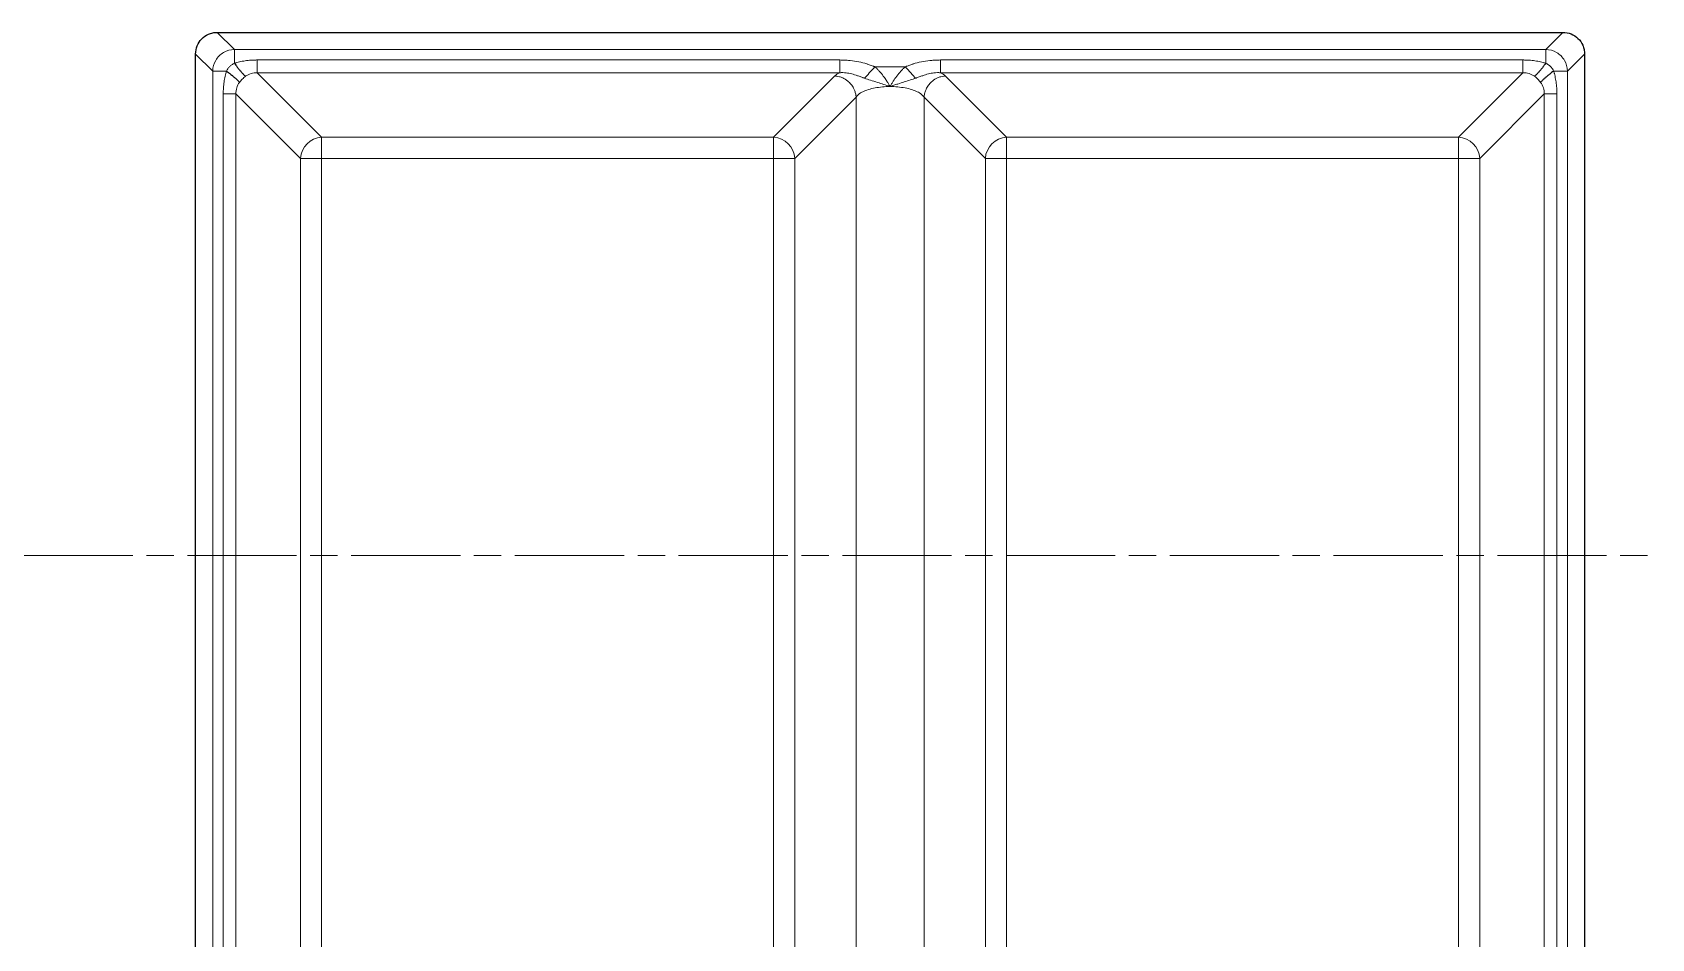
# Model space of a CAD drawing. Header units: millimetres. Extents: x 0 to 1486, y 0 to 1051.
# Drawn here: x 847.4 to 884.4, y 202.48 to 223.18 of the extents above; entities that cross this region are included whole.
import ezdxf

# ---------------------------------------------------------------- set-up
doc = ezdxf.new("R2010")
doc.units = ezdxf.units.MM
doc.header["$LTSCALE"] = 1.25
doc.linetypes.add('CHAIN', pattern=[0.3543, 0.2362, -0.0295, 0.0591, -0.0295])
doc.linetypes.add('LONG_DASH_DOTTED', pattern=[0.3001, 0.2362, -0.0295, 0.0049, -0.0295])
for name, color, linetype, lineweight, true_color in [('Schnittansichtslinien(DIN)', 7, 'LONG_DASH_DOTTED', 9, 0x262659), ('Sichtbare Kanten(DIN)', 7, 'Continuous', 25, 0x262659), ('Sichtbare tangentiale Kanten(DIN)', 7, 'Continuous', 15, 0x1a1a3e)]:
    doc.layers.add(name, color=color, linetype=linetype, lineweight=lineweight, true_color=true_color)

# ---------------------------------------------------------------- blocks, each defined once
blk = doc.blocks.new('2DTransSchnitt1')
at = {"layer": 'Schnittansichtslinien(DIN)', "linetype": 'CHAIN', "ltscale": 6.756708}
blk.add_line((118.191, 168.986), (931.317, 168.986), dxfattribs=at)

msp = doc.modelspace()

# ---------------------------------------------------------------- linework, layer by layer
at = {"layer": 'Sichtbare Kanten(DIN)'}
for p, q in [((851.6286, 223.1839), (882.3683, 223.1839)), ((851.1335, 171.809), (851.1335, 222.6887)), ((882.8635, 222.6887), (882.8635, 171.809))]:
    msp.add_line(p, q, dxfattribs=at)
for points, knots in [([(851.1335, 222.6887), (851.1335, 222.7527), (851.1459, 222.8171), (851.1937, 222.935), (851.2287, 222.9887), (851.3168, 223.0796), (851.3697, 223.1163), (851.4593, 223.1557), (851.4923, 223.1662), (851.5597, 223.1803), (851.5942, 223.1839), (851.6286, 223.1839)], [0, 0, 0, 0, 0.019193526, 0.019193526, 0.038166014, 0.038166014, 0.057250771, 0.057250771, 0.067667509, 0.067667509, 0.078108379, 0.078108379, 0.078108379, 0.078108379]), ([(882.3683, 223.1839), (882.4323, 223.1839), (882.4967, 223.1714), (882.6146, 223.1237), (882.6683, 223.0887), (882.7592, 223.0006), (882.7959, 222.9476), (882.8353, 222.858), (882.8458, 222.825), (882.8598, 222.7577), (882.8635, 222.7232), (882.8635, 222.6887)], [0, 0, 0, 0, 0.019193526, 0.019193526, 0.038166014, 0.038166014, 0.057250771, 0.057250771, 0.067667509, 0.067667509, 0.078108379, 0.078108379, 0.078108379, 0.078108379]), ([(852.0187, 222.4777), (852.0304, 222.4618), (852.042, 222.4462), (852.0536, 222.431), (852.0681, 222.4119), (852.0825, 222.3934), (852.0965, 222.3756), (852.105, 222.3649), (852.1133, 222.3546), (852.1215, 222.3445), (852.1379, 222.3243), (852.1537, 222.3054), (852.1687, 222.2881), (852.1838, 222.2708), (852.198, 222.255), (852.2112, 222.241), (852.2178, 222.234), (852.2241, 222.2275), (852.2302, 222.2215), (852.2402, 222.2114), (852.2495, 222.2026), (852.2579, 222.1953), (852.2647, 222.1894), (852.2708, 222.1845), (852.2763, 222.1805)], [-1.0769104, -1.0769104, -1.0769104, -1.0769104, -0.9572537, -0.9572537, -0.9572537, -0.8077, -0.8077, -0.8077, -0.7179403, -0.7179403, -0.7179403, -0.5384552, -0.5384552, -0.5384552, -0.3589701, -0.3589701, -0.3589701, -0.2692104, -0.2692104, -0.2692104, -0.1196567, -0.1196567, -0.1196567, 0, 0, 0, 0]), ([(881.9782, 222.4777), (881.9666, 222.4618), (881.9549, 222.4462), (881.9433, 222.431), (881.9288, 222.4119), (881.9145, 222.3934), (881.9004, 222.3756), (881.892, 222.3649), (881.8836, 222.3546), (881.8754, 222.3445), (881.859, 222.3243), (881.8432, 222.3054), (881.8282, 222.2881), (881.8131, 222.2708), (881.7989, 222.255), (881.7857, 222.241), (881.7791, 222.234), (881.7728, 222.2275), (881.7668, 222.2215), (881.7567, 222.2114), (881.7474, 222.2026), (881.739, 222.1953), (881.7323, 222.1894), (881.7261, 222.1845), (881.7206, 222.1805)], [-1.0769104, -1.0769104, -1.0769104, -1.0769104, -0.9572537, -0.9572537, -0.9572537, -0.8077, -0.8077, -0.8077, -0.7179403, -0.7179403, -0.7179403, -0.5384552, -0.5384552, -0.5384552, -0.3589701, -0.3589701, -0.3589701, -0.2692104, -0.2692104, -0.2692104, -0.1196567, -0.1196567, -0.1196567, 0, 0, 0, 0]), ([(851.8397, 222.2986), (851.8555, 222.287), (851.8711, 222.2753), (851.8864, 222.2637), (851.9054, 222.2492), (851.924, 222.2349), (851.9417, 222.2208), (851.9524, 222.2124), (851.9628, 222.204), (851.9728, 222.1958), (851.993, 222.1794), (852.0119, 222.1636), (852.0292, 222.1486), (852.0466, 222.1335), (852.0623, 222.1193), (852.0763, 222.1061), (852.0833, 222.0995), (852.0898, 222.0932), (852.0959, 222.0872), (852.1059, 222.0771), (852.1147, 222.0678), (852.122, 222.0594), (852.1279, 222.0527), (852.1328, 222.0465), (852.1368, 222.041)], [-1.0769104, -1.0769104, -1.0769104, -1.0769104, -0.9572537, -0.9572537, -0.9572537, -0.8077, -0.8077, -0.8077, -0.7179403, -0.7179403, -0.7179403, -0.5384552, -0.5384552, -0.5384552, -0.3589701, -0.3589701, -0.3589701, -0.2692104, -0.2692104, -0.2692104, -0.1196567, -0.1196567, -0.1196567, 0, 0, 0, 0]), ([(882.1573, 222.2986), (882.1414, 222.287), (882.1258, 222.2753), (882.1106, 222.2637), (882.0915, 222.2492), (882.073, 222.2349), (882.0552, 222.2208), (882.0445, 222.2124), (882.0342, 222.204), (882.0241, 222.1958), (882.0039, 222.1794), (881.985, 222.1636), (881.9677, 222.1486), (881.9504, 222.1335), (881.9346, 222.1193), (881.9206, 222.1061), (881.9136, 222.0995), (881.9071, 222.0932), (881.9011, 222.0872), (881.891, 222.0771), (881.8822, 222.0678), (881.8749, 222.0594), (881.869, 222.0527), (881.8641, 222.0465), (881.8601, 222.041)], [-1.0769104, -1.0769104, -1.0769104, -1.0769104, -0.9572537, -0.9572537, -0.9572537, -0.8077, -0.8077, -0.8077, -0.7179403, -0.7179403, -0.7179403, -0.5384552, -0.5384552, -0.5384552, -0.3589701, -0.3589701, -0.3589701, -0.2692104, -0.2692104, -0.2692104, -0.1196567, -0.1196567, -0.1196567, 0, 0, 0, 0])]:
    msp.add_open_spline(points, degree=3, knots=knots, dxfattribs=at)
at = {"layer": 'Sichtbare tangentiale Kanten(DIN)'}
for p, q in [((851.6286, 223.1839), (852.0187, 222.7938)), ((882.3683, 223.1839), (881.9782, 222.7938)), ((851.1335, 222.6887), (851.5236, 222.2986)), ((852.0187, 222.7938), (881.9782, 222.7938)), ((882.8635, 222.6887), (882.4734, 222.2986)), ((852.5416, 222.5529), (852.5416, 222.2613)), ((852.5416, 222.5529), (865.85, 222.5529)), ((865.85, 222.2613), (865.85, 222.5529)), ((866.651, 222.3977), (867.3458, 222.3977)), ((868.147, 222.5529), (868.147, 222.2613)), ((868.147, 222.5529), (881.4553, 222.5529)), ((881.4553, 222.2613), (881.4553, 222.5529)), ((851.8397, 222.2986), (851.5236, 222.2986)), ((851.5236, 172.1991), (851.5236, 222.2986)), ((852.5416, 222.2613), (865.85, 222.2613)), ((852.5416, 222.2613), (854.0126, 220.7903)), ((864.3365, 220.7903), (865.7361, 222.188)), ((868.147, 222.2613), (881.4553, 222.2613)), ((869.6604, 220.7903), (868.2608, 222.188)), ((881.4553, 222.2613), (879.9843, 220.7903)), ((882.4734, 222.2986), (882.4734, 172.1991)), ((851.7644, 221.7758), (852.056, 221.7758)), ((851.7644, 221.7758), (851.7644, 172.722)), ((852.056, 221.7758), (852.056, 172.722)), ((852.056, 221.7758), (853.5271, 220.3047)), ((864.8221, 220.3047), (866.2216, 221.7024)), ((866.2216, 221.7024), (866.2216, 172.7953)), ((869.1749, 220.3047), (867.7753, 221.7024)), ((867.7753, 221.7024), (867.7753, 172.7953)), ((881.9409, 221.7758), (880.4699, 220.3047)), ((882.2325, 221.7758), (881.9409, 221.7758)), ((881.9409, 221.7758), (881.9409, 172.722)), ((882.2325, 221.7758), (882.2325, 172.722)), ((854.0126, 220.7903), (864.3365, 220.7903)), ((854.0126, 220.3047), (854.0126, 220.7903)), ((864.3365, 220.7903), (864.3365, 220.3047)), ((869.6604, 220.7903), (879.9843, 220.7903)), ((869.6604, 220.3047), (869.6604, 220.7903)), ((879.9843, 220.7903), (879.9843, 220.3047)), ((853.5271, 174.193), (853.5271, 220.3047)), ((854.0126, 220.3047), (853.5271, 220.3047)), ((854.0126, 174.193), (854.0126, 220.3047)), ((854.0126, 220.3047), (864.3365, 220.3047)), ((864.8221, 220.3047), (864.3365, 220.3047)), ((864.3365, 220.3047), (864.3365, 174.193)), ((864.8221, 220.3047), (864.8221, 174.193)), ((869.6604, 220.3047), (869.1749, 220.3047)), ((869.1749, 220.3047), (869.1749, 174.193)), ((869.6604, 220.3047), (879.9843, 220.3047)), ((869.6604, 220.3047), (869.6604, 174.193)), ((880.4699, 220.3047), (879.9843, 220.3047)), ((879.9843, 220.3047), (879.9843, 174.193)), ((880.4699, 220.3047), (880.4699, 174.193))]:
    msp.add_line(p, q, dxfattribs=at)
for centre, major_axis, ratio, start_param, end_param in [((866.6511, 222.3977), (-0.3343, -0.3717), 0.0000692, 4.7125872, 5.493443), ((867.3457, 222.3976), (-0.3344, 0.3717), 0.0000692, 3.9311733, 4.7123471), ((866.7928, 222.1295), (1.094, 0.0179), 0.2634519, 2.6053414, 2.8754525), ((867.2041, 222.1295), (1.094, -0.0179), 0.2634519, 0.2661401, 0.5362513), ((854.0126, 220.3047), (0.3536, 0.3536), 0.9446321, 0.8138776, 2.327715), ((864.3365, 220.3047), (-0.3533, 0.3538), 0.9445654, 3.9561594, 5.4699263), ((869.6604, 220.3047), (-0.3533, -0.3538), 0.9445654, 3.9548516, 5.4686186), ((879.9843, 220.3047), (-0.3536, 0.3536), 0.9446321, 3.9554703, 5.4693077)]:
    msp.add_ellipse(centre, major_axis=major_axis, ratio=ratio, start_param=start_param, end_param=end_param, dxfattribs=at)
for points in [[(851.5236, 222.2986), (851.5249, 222.3843), (851.5728, 222.5554), (851.7619, 222.7445), (851.933, 222.7924), (852.0187, 222.7938)], [(882.4734, 222.2986), (882.472, 222.3843), (882.4241, 222.5554), (882.235, 222.7445), (882.0639, 222.7924), (881.9782, 222.7938)]]:
    msp.add_open_spline(points, degree=3, dxfattribs=at)
for points, knots in [([(852.0187, 222.7938), (852.0187, 222.7872), (852.0187, 222.7568), (852.0187, 222.6657), (852.0187, 222.5643), (852.0187, 222.4981), (852.0187, 222.4777)], [0, 0, 0, 0, 0.14235484, 0.28470968, 0.42706452, 0.48919907, 0.48919907, 0.48919907, 0.48919907]), ([(881.9782, 222.4777), (881.9782, 222.4981), (881.9782, 222.5643), (881.9782, 222.6657), (881.9782, 222.7568), (881.9782, 222.7872), (881.9782, 222.7938)], [-0.48919907, -0.48919907, -0.48919907, -0.48919907, -0.42706452, -0.28470968, -0.14235484, 0, 0, 0, 0]), ([(851.8397, 222.2986), (851.848, 222.3157), (851.8669, 222.3511), (851.9079, 222.4041), (851.9626, 222.4484), (851.9996, 222.4683), (852.0187, 222.4777)], [0, 0, 0, 0, 0.06385433, 0.1271103, 0.18750841, 0.25908506, 0.25908506, 0.25908506, 0.25908506]), ([(852.5416, 222.5529), (852.5299, 222.5528), (852.5182, 222.5528), (852.5065, 222.5526), (852.4948, 222.5524), (852.4831, 222.5521), (852.4715, 222.5516), (852.4482, 222.5508), (852.425, 222.5496), (852.4019, 222.548), (852.3559, 222.5448), (852.3105, 222.5399), (852.2664, 222.5335), (852.2221, 222.5271), (852.1791, 222.5191), (852.1377, 222.5097), (852.117, 222.505), (852.0968, 222.5), (852.0769, 222.4946), (852.067, 222.492), (852.0572, 222.4892), (852.0475, 222.4864), (852.0378, 222.4835), (852.0282, 222.4806), (852.0187, 222.4777)], [0, 0, 0, 0, 0.03321382, 0.03321382, 0.03321382, 0.06641125, 0.06641125, 0.06641125, 0.13277377, 0.13277377, 0.13277377, 0.26517816, 0.26517816, 0.26517816, 0.3981672, 0.3981672, 0.3981672, 0.46455773, 0.46455773, 0.46455773, 0.4977404, 0.4977404, 0.4977404, 0.53089995, 0.53089995, 0.53089995, 0.53089995]), ([(866.651, 222.3977), (866.644, 222.4005), (866.637, 222.4032), (866.63, 222.406), (866.623, 222.4087), (866.616, 222.4115), (866.6089, 222.4142), (866.5948, 222.4197), (866.5805, 222.4251), (866.566, 222.4304), (866.5372, 222.441), (866.5077, 222.4512), (866.4774, 222.4609), (866.4741, 222.4619), (866.4708, 222.463), (866.4674, 222.464), (866.4092, 222.4822), (866.3478, 222.4982), (866.2833, 222.5113), (866.2204, 222.5241), (866.1546, 222.5341), (866.087, 222.541), (866.0824, 222.5415), (866.0777, 222.542), (866.073, 222.5424), (866.0365, 222.5459), (865.9995, 222.5485), (865.9622, 222.5503), (865.9436, 222.5512), (865.9249, 222.5518), (865.9062, 222.5522), (865.8875, 222.5526), (865.8687, 222.5527), (865.85, 222.5529)], [0, 0, 0, 0, 0.02582867, 0.02582867, 0.02582867, 0.05159429, 0.05159429, 0.05159429, 0.10298265, 0.10298265, 0.10298265, 0.20556131, 0.20556131, 0.20556131, 0.21674073, 0.21674073, 0.21674073, 0.4126769, 0.4126769, 0.4126769, 0.60355799, 0.60355799, 0.60355799, 0.61667445, 0.61667445, 0.61667445, 0.71946381, 0.71946381, 0.71946381, 0.77085238, 0.77085238, 0.77085238, 0.82223246, 0.82223246, 0.82223246, 0.82223246]), ([(866.9985, 221.9455), (866.9928, 221.956), (866.987, 221.9664), (866.981, 221.9767), (866.9751, 221.9871), (866.969, 221.9973), (866.9629, 222.0076), (866.9506, 222.028), (866.9381, 222.0483), (866.9253, 222.0685), (866.9076, 222.0966), (866.8894, 222.1246), (866.87, 222.1515), (866.8615, 222.1633), (866.8528, 222.175), (866.8441, 222.1865), (866.8151, 222.2246), (866.7846, 222.2614), (866.7524, 222.2967), (866.7363, 222.3144), (866.7198, 222.3316), (866.7029, 222.3485), (866.6945, 222.3569), (866.686, 222.3652), (866.6773, 222.3734), (866.6686, 222.3816), (866.6598, 222.3896), (866.651, 222.3977)], [0, 0, 0, 0, 0.03587341, 0.03587341, 0.03587341, 0.0717053, 0.0717053, 0.0717053, 0.1433193, 0.1433193, 0.1433193, 0.24303135, 0.24303135, 0.24303135, 0.28653169, 0.28653169, 0.28653169, 0.42986377, 0.42986377, 0.42986377, 0.50150274, 0.50150274, 0.50150274, 0.53727845, 0.53727845, 0.53727845, 0.57301031, 0.57301031, 0.57301031, 0.57301031]), ([(867.3458, 222.3977), (867.337, 222.3896), (867.3282, 222.3816), (867.3195, 222.3734), (867.3108, 222.3652), (867.3023, 222.3569), (867.2938, 222.3484), (867.2769, 222.3316), (867.2604, 222.3143), (867.2444, 222.2967), (867.2111, 222.2601), (867.1796, 222.222), (867.1498, 222.1825), (867.122, 222.1457), (867.0966, 222.1071), (867.0719, 222.0683), (867.059, 222.0482), (867.0464, 222.0279), (867.0341, 222.0075), (867.0279, 221.9973), (867.0218, 221.987), (867.0159, 221.9767), (867.0099, 221.9664), (867.0042, 221.956), (866.9985, 221.9455)], [0, 0, 0, 0, 0.03572786, 0.03572786, 0.03572786, 0.07149696, 0.07149696, 0.07149696, 0.14312065, 0.14312065, 0.14312065, 0.29141532, 0.29141532, 0.29141532, 0.4296401, 0.4296401, 0.4296401, 0.50120872, 0.50120872, 0.50120872, 0.53702595, 0.53702595, 0.53702595, 0.57289689, 0.57289689, 0.57289689, 0.57289689]), ([(867.3458, 222.3977), (867.3528, 222.4005), (867.3597, 222.4032), (867.3667, 222.406), (867.3737, 222.4087), (867.3808, 222.4115), (867.3879, 222.4142), (867.402, 222.4197), (867.4163, 222.4251), (867.4308, 222.4304), (867.4596, 222.441), (867.4892, 222.4512), (867.5195, 222.4609), (867.5228, 222.4619), (867.5261, 222.4629), (867.5294, 222.464), (867.5876, 222.4821), (867.649, 222.4982), (867.7135, 222.5113), (867.7764, 222.5241), (867.8422, 222.5341), (867.9098, 222.541), (867.9145, 222.5415), (867.9192, 222.542), (867.9238, 222.5424), (867.9604, 222.5459), (867.9974, 222.5485), (868.0347, 222.5503), (868.0533, 222.5512), (868.072, 222.5518), (868.0907, 222.5522), (868.1095, 222.5526), (868.1282, 222.5527), (868.147, 222.5529)], [0, 0, 0, 0, 0.02583351, 0.02583351, 0.02583351, 0.05160361, 0.05160361, 0.05160361, 0.10300036, 0.10300036, 0.10300036, 0.20559562, 0.20559562, 0.20559562, 0.21673382, 0.21673382, 0.21673382, 0.41266739, 0.41266739, 0.41266739, 0.60358148, 0.60358148, 0.60358148, 0.61677746, 0.61677746, 0.61677746, 0.71958411, 0.71958411, 0.71958411, 0.77098124, 0.77098124, 0.77098124, 0.82236981, 0.82236981, 0.82236981, 0.82236981]), ([(881.4553, 222.5529), (881.4671, 222.5528), (881.4787, 222.5528), (881.4904, 222.5526), (881.5021, 222.5524), (881.5138, 222.5521), (881.5254, 222.5516), (881.5487, 222.5508), (881.572, 222.5496), (881.595, 222.548), (881.6411, 222.5448), (881.6865, 222.5399), (881.7305, 222.5335), (881.7748, 222.5271), (881.8178, 222.5191), (881.8592, 222.5097), (881.8799, 222.505), (881.9001, 222.5), (881.92, 222.4946), (881.9299, 222.492), (881.9397, 222.4892), (881.9494, 222.4864), (881.9591, 222.4835), (881.9687, 222.4806), (881.9782, 222.4777)], [0, 0, 0, 0, 0.03321382, 0.03321382, 0.03321382, 0.06641125, 0.06641125, 0.06641125, 0.13277377, 0.13277377, 0.13277377, 0.26517816, 0.26517816, 0.26517816, 0.3981672, 0.3981672, 0.3981672, 0.46455773, 0.46455773, 0.46455773, 0.4977404, 0.4977404, 0.4977404, 0.53089995, 0.53089995, 0.53089995, 0.53089995]), ([(882.1573, 222.2986), (882.1489, 222.3157), (882.13, 222.3511), (882.089, 222.4041), (882.0344, 222.4484), (881.9973, 222.4683), (881.9782, 222.4777)], [0, 0, 0, 0, 0.06385433, 0.1271103, 0.18750841, 0.25908506, 0.25908506, 0.25908506, 0.25908506]), ([(851.7644, 221.7758), (851.7645, 221.7875), (851.7646, 221.7991), (851.7648, 221.8108), (851.7649, 221.8225), (851.7653, 221.8342), (851.7657, 221.8458), (851.7665, 221.8691), (851.7677, 221.8924), (851.7693, 221.9154), (851.7726, 221.9615), (851.7774, 222.0069), (851.7838, 222.0509), (851.7902, 222.0952), (851.7982, 222.1382), (851.8076, 222.1796), (851.8123, 222.2003), (851.8174, 222.2205), (851.8227, 222.2404), (851.8254, 222.2503), (851.8281, 222.2601), (851.8309, 222.2698), (851.8338, 222.2795), (851.8367, 222.2891), (851.8397, 222.2986)], [0, 0, 0, 0, 0.03321382, 0.03321382, 0.03321382, 0.06641125, 0.06641125, 0.06641125, 0.13277377, 0.13277377, 0.13277377, 0.26517816, 0.26517816, 0.26517816, 0.3981672, 0.3981672, 0.3981672, 0.46455773, 0.46455773, 0.46455773, 0.4977404, 0.4977404, 0.4977404, 0.53089997, 0.53089997, 0.53089997, 0.53089997]), ([(852.056, 221.7758), (852.0535, 221.825), (852.0655, 221.9213), (852.1094, 222.0036), (852.1368, 222.041)], [0, 0, 0, 0, 0.14249094, 0.285274, 0.285274, 0.285274, 0.285274]), ([(852.1368, 222.041), (852.1559, 222.0669), (852.1986, 222.1178), (852.2494, 222.1607), (852.2763, 222.1805)], [0, 0, 0, 0, 0.09759049, 0.19891575, 0.19891575, 0.19891575, 0.19891575]), ([(852.5416, 222.2613), (852.4923, 222.2638), (852.396, 222.2519), (852.3137, 222.2079), (852.2763, 222.1805)], [0, 0, 0, 0, 0.14249094, 0.285274, 0.285274, 0.285274, 0.285274]), ([(865.7361, 222.188), (865.7478, 222.1873), (865.7594, 222.1862), (865.7711, 222.1847), (865.7944, 222.1817), (865.8176, 222.177), (865.8404, 222.1707), (865.8661, 222.1636), (865.8913, 222.1545), (865.9158, 222.1434), (865.9565, 222.1249), (865.995, 222.101), (866.0299, 222.0726), (866.0439, 222.0612), (866.0573, 222.0491), (866.07, 222.0364), (866.0828, 222.0236), (866.0948, 222.0102), (866.1062, 221.9963), (866.1289, 221.9683), (866.1488, 221.9381), (866.1653, 221.9063), (866.1694, 221.8983), (866.1733, 221.8903), (866.177, 221.8821), (866.1881, 221.8577), (866.1972, 221.8324), (866.2043, 221.8068), (866.2106, 221.7839), (866.2153, 221.7608), (866.2183, 221.7374), (866.2198, 221.7258), (866.2209, 221.7141), (866.2216, 221.7024)], [-1.5137969, -1.5137969, -1.5137969, -1.5137969, -1.4417114, -1.4417114, -1.4417114, -1.2975402, -1.2975402, -1.2975402, -1.1353545, -1.1353545, -1.1353545, -0.8650268, -0.8650268, -0.8650268, -0.7568985, -0.7568985, -0.7568985, -0.6487701, -0.6487701, -0.6487701, -0.4325134, -0.4325134, -0.4325134, -0.3784425, -0.3784425, -0.3784425, -0.2162567, -0.2162567, -0.2162567, -0.0720856, -0.0720856, -0.0720856, 0, 0, 0, 0]), ([(866.4157, 222.136), (866.4084, 222.1384), (866.4012, 222.1408), (866.3941, 222.1431), (866.3871, 222.1455), (866.3801, 222.1479), (866.3734, 222.1503), (866.3598, 222.155), (866.3467, 222.1597), (866.3339, 222.1644), (866.3057, 222.1748), (866.2793, 222.1849), (866.2534, 222.1943), (866.2088, 222.2106), (866.166, 222.225), (866.1228, 222.2362), (866.0808, 222.2472), (866.0386, 222.2551), (865.996, 222.2596), (865.9702, 222.2623), (865.9443, 222.2637), (865.9184, 222.2639), (865.907, 222.264), (865.8955, 222.2638), (865.8841, 222.2634), (865.8727, 222.2629), (865.8613, 222.2621), (865.85, 222.2613)], [0, 0, 0, 0, 0.01897293, 0.01897293, 0.01897293, 0.03796717, 0.03796717, 0.03796717, 0.0760056, 0.0760056, 0.0760056, 0.16042953, 0.16042953, 0.16042953, 0.30545971, 0.30545971, 0.30545971, 0.44674817, 0.44674817, 0.44674817, 0.53248555, 0.53248555, 0.53248555, 0.57052339, 0.57052339, 0.57052339, 0.60860904, 0.60860904, 0.60860904, 0.60860904]), ([(866.2216, 221.7024), (866.2428, 221.7368), (866.2785, 221.7697), (866.3265, 221.7994), (866.3425, 221.8093), (866.3598, 221.8189), (866.3785, 221.828), (866.4158, 221.8463), (866.4583, 221.8629), (866.5049, 221.8775), (866.5515, 221.892), (866.6023, 221.9045), (866.6557, 221.9146), (866.7625, 221.9348), (866.8803, 221.9455), (866.9985, 221.9455)], [-3.6908115, -3.6908115, -3.6908115, -3.6908115, -3.4165011, -3.4165011, -3.4165011, -3.3249583, -3.3249583, -3.3249583, -3.1418909, -3.1418909, -3.1418909, -2.9591052, -2.9591052, -2.9591052, -2.5932521, -2.5932521, -2.5932521, -2.5932521]), ([(866.9985, 221.9455), (866.8964, 221.9812), (866.7328, 222.0323), (866.5494, 222.0919), (866.4587, 222.1221), (866.4157, 222.136)], [0, 0, 0, 0, 0.26896939, 0.45156772, 0.63416606, 0.63416606, 0.63416606, 0.63416606]), ([(867.5812, 222.136), (867.5719, 222.1329), (867.5624, 222.1299), (867.5529, 222.1268), (867.5433, 222.1237), (867.5336, 222.1205), (867.5238, 222.1173), (867.5042, 222.1108), (867.484, 222.1042), (867.4631, 222.0973), (867.42, 222.0831), (867.3738, 222.0679), (867.3234, 222.0518), (867.2764, 222.0367), (867.2257, 222.0208), (867.1723, 222.0036), (867.1446, 221.9947), (867.1162, 221.9854), (867.0871, 221.9757), (867.0727, 221.9709), (867.058, 221.966), (867.0432, 221.9609), (867.0284, 221.9559), (867.0134, 221.9507), (866.9985, 221.9455)], [0, 0, 0, 0, 0.0397614, 0.0397614, 0.0397614, 0.07945706, 0.07945706, 0.07945706, 0.15871475, 0.15871475, 0.15871475, 0.32258972, 0.32258972, 0.32258972, 0.47589741, 0.47589741, 0.47589741, 0.55516807, 0.55516807, 0.55516807, 0.59470835, 0.59470835, 0.59470835, 0.63418302, 0.63418302, 0.63418302, 0.63418302]), ([(866.9985, 221.9455), (867.1166, 221.9455), (867.2344, 221.9348), (867.3412, 221.9146), (867.3946, 221.9045), (867.4454, 221.892), (867.492, 221.8775), (867.5387, 221.8629), (867.5811, 221.8463), (867.6184, 221.828), (867.6371, 221.8189), (867.6544, 221.8093), (867.6704, 221.7994), (867.7184, 221.7697), (867.7541, 221.7368), (867.7753, 221.7024)], [-2.5932521, -2.5932521, -2.5932521, -2.5932521, -2.2273989, -2.2273989, -2.2273989, -2.0446132, -2.0446132, -2.0446132, -1.8615458, -1.8615458, -1.8615458, -1.770003, -1.770003, -1.770003, -1.4956926, -1.4956926, -1.4956926, -1.4956926]), ([(867.5812, 222.136), (867.5885, 222.1383), (867.5957, 222.1407), (867.6028, 222.1431), (867.6099, 222.1455), (867.6168, 222.1478), (867.6236, 222.1502), (867.6372, 222.155), (867.6503, 222.1597), (867.663, 222.1644), (867.6912, 222.1747), (867.7176, 222.1848), (867.7435, 222.1943), (867.788, 222.2106), (867.8309, 222.225), (867.874, 222.2362), (867.916, 222.2472), (867.9583, 222.2551), (868.0008, 222.2596), (868.0267, 222.2623), (868.0526, 222.2637), (868.0785, 222.2639), (868.0899, 222.264), (868.1014, 222.2638), (868.1128, 222.2634), (868.1242, 222.2629), (868.1356, 222.2621), (868.147, 222.2613)], [0, 0, 0, 0, 0.01897228, 0.01897228, 0.01897228, 0.03796594, 0.03796594, 0.03796594, 0.07600353, 0.07600353, 0.07600353, 0.16039524, 0.16039524, 0.16039524, 0.30539712, 0.30539712, 0.30539712, 0.44668431, 0.44668431, 0.44668431, 0.53247752, 0.53247752, 0.53247752, 0.57051482, 0.57051482, 0.57051482, 0.60860001, 0.60860001, 0.60860001, 0.60860001]), ([(867.7753, 221.7024), (867.776, 221.7141), (867.7771, 221.7258), (867.7786, 221.7374), (867.7816, 221.7608), (867.7863, 221.7839), (867.7926, 221.8068), (867.7997, 221.8324), (867.8088, 221.8577), (867.8199, 221.8821), (867.8236, 221.8903), (867.8275, 221.8983), (867.8316, 221.9063), (867.8481, 221.9381), (867.868, 221.9683), (867.8907, 221.9963), (867.9021, 222.0102), (867.9142, 222.0236), (867.9269, 222.0364), (867.9396, 222.0491), (867.953, 222.0612), (867.967, 222.0726), (868.0019, 222.101), (868.0404, 222.1249), (868.0812, 222.1434), (868.1056, 222.1545), (868.1308, 222.1636), (868.1565, 222.1707), (868.1793, 222.177), (868.2025, 222.1817), (868.2258, 222.1847), (868.2375, 222.1862), (868.2492, 222.1873), (868.2608, 222.188)], [-1.5137969, -1.5137969, -1.5137969, -1.5137969, -1.4417114, -1.4417114, -1.4417114, -1.2975402, -1.2975402, -1.2975402, -1.1353545, -1.1353545, -1.1353545, -1.0812835, -1.0812835, -1.0812835, -0.8650268, -0.8650268, -0.8650268, -0.7568985, -0.7568985, -0.7568985, -0.6487701, -0.6487701, -0.6487701, -0.3784425, -0.3784425, -0.3784425, -0.2162567, -0.2162567, -0.2162567, -0.0720856, -0.0720856, -0.0720856, 0, 0, 0, 0]), ([(881.4553, 222.2613), (881.5046, 222.2638), (881.6009, 222.2519), (881.6832, 222.2079), (881.7206, 222.1805)], [0, 0, 0, 0, 0.14249094, 0.285274, 0.285274, 0.285274, 0.285274]), ([(881.8601, 222.041), (881.841, 222.0669), (881.7983, 222.1178), (881.7475, 222.1607), (881.7206, 222.1805)], [0, 0, 0, 0, 0.09759049, 0.19891575, 0.19891575, 0.19891575, 0.19891575]), ([(881.9409, 221.7758), (881.9434, 221.825), (881.9315, 221.9213), (881.8875, 222.0036), (881.8601, 222.041)], [0, 0, 0, 0, 0.14249094, 0.285274, 0.285274, 0.285274, 0.285274]), ([(882.2325, 221.7758), (882.2324, 221.7875), (882.2324, 221.7991), (882.2322, 221.8108), (882.232, 221.8225), (882.2317, 221.8342), (882.2312, 221.8458), (882.2304, 221.8691), (882.2292, 221.8924), (882.2276, 221.9154), (882.2244, 221.9615), (882.2195, 222.0069), (882.2131, 222.0509), (882.2067, 222.0952), (882.1987, 222.1382), (882.1893, 222.1796), (882.1846, 222.2003), (882.1796, 222.2205), (882.1742, 222.2404), (882.1716, 222.2503), (882.1688, 222.2601), (882.166, 222.2698), (882.1631, 222.2795), (882.1602, 222.2891), (882.1573, 222.2986)], [0, 0, 0, 0, 0.03321382, 0.03321382, 0.03321382, 0.06641125, 0.06641125, 0.06641125, 0.13277377, 0.13277377, 0.13277377, 0.26517816, 0.26517816, 0.26517816, 0.3981672, 0.3981672, 0.3981672, 0.46455773, 0.46455773, 0.46455773, 0.4977404, 0.4977404, 0.4977404, 0.53089997, 0.53089997, 0.53089997, 0.53089997]), ([(882.4734, 222.2986), (882.4708, 222.2986), (882.467, 222.2986), (882.4621, 222.2986), (882.4552, 222.2986), (882.4461, 222.2986), (882.4348, 222.2986), (882.4298, 222.2986), (882.4243, 222.2986), (882.4184, 222.2986), (882.4016, 222.2986), (882.3816, 222.2986), (882.3588, 222.2986), (882.3428, 222.2986), (882.3253, 222.2986), (882.3068, 222.2986), (882.2899, 222.2986), (882.272, 222.2986), (882.2533, 222.2986), (882.2392, 222.2986), (882.2247, 222.2986), (882.2099, 222.2986), (882.1927, 222.2986), (882.1751, 222.2986), (882.1573, 222.2986)], [0, 0, 0, 0, 0.1366456, 0.1366456, 0.1366456, 0.3250932, 0.3250932, 0.3250932, 0.4099368, 0.4099368, 0.4099368, 0.6502295, 0.6502295, 0.6502295, 0.8198736, 0.8198736, 0.8198736, 0.9753762, 0.9753762, 0.9753762, 1.0931648, 1.0931648, 1.0931648, 1.2298104, 1.2298104, 1.2298104, 1.2298104])]:
    msp.add_open_spline(points, degree=3, knots=knots, dxfattribs=at)

# ---------------------------------------------------------------- block references
at = {"layer": 'Schnittansichtslinien(DIN)', "xscale": 1.25, "yscale": 1.25, "zscale": 1.25}
msp.add_blockref('2DTransSchnitt1', (0, 0), dxfattribs=at)

doc.saveas('drawing.dxf')
